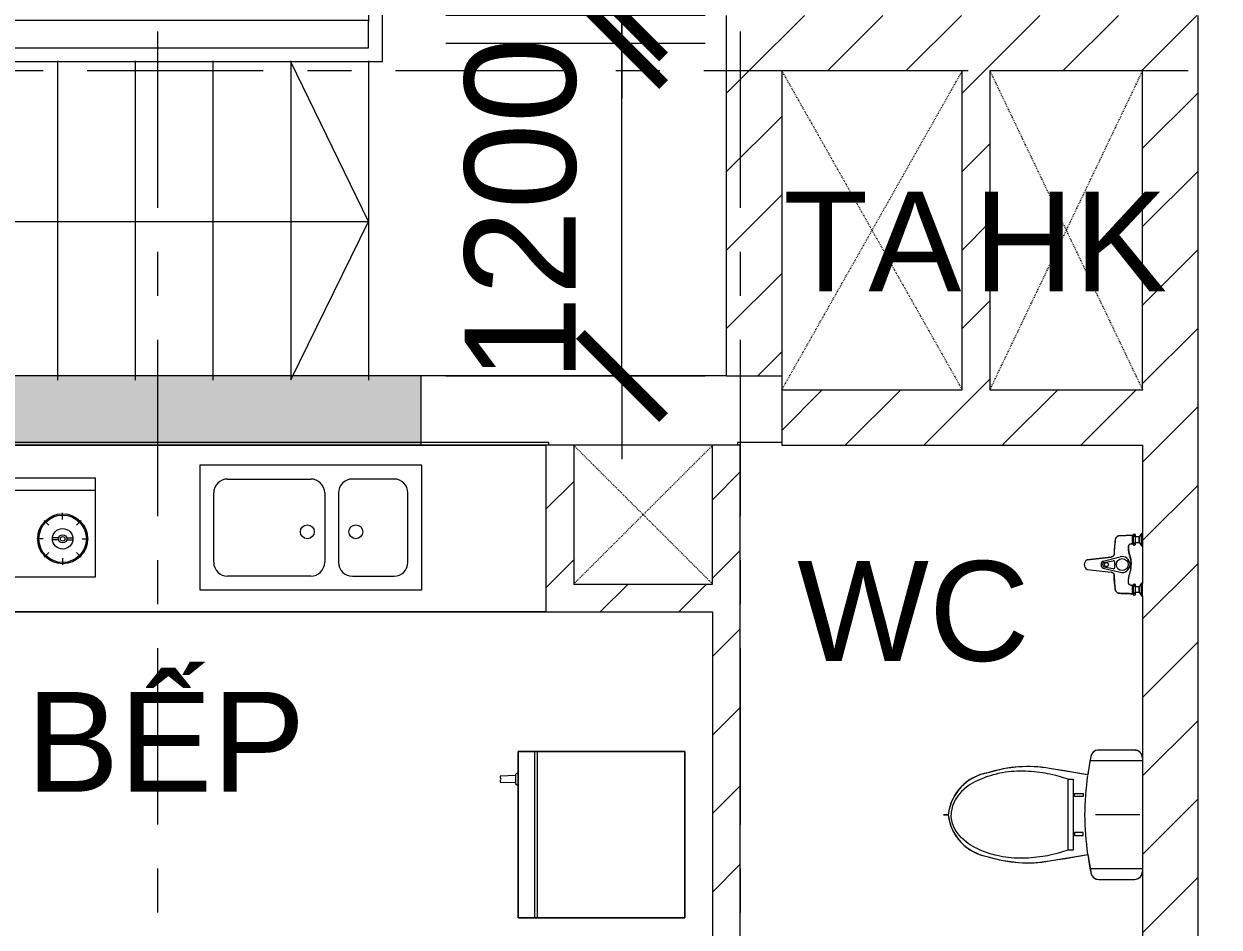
# Model space of a CAD drawing. Header units: millimetres. Extents: x -20144 to 117103, y -11426 to 48263.
# Drawn here: x 25469 to 29776, y 14813 to 18069 of the extents above; entities that cross this region are included whole.
import ezdxf

# ---------------------------------------------------------------- set-up
doc = ezdxf.new("R2010")
doc.units = ezdxf.units.MM
for name, pattern in [('Dash', [6.35, 3.175, -3.175]), ('Dash_2_', [6.35, 3.175, -3.175]), ('Grid Line', [22.225, 12.7, -3.175, 3.175, -3.175])]:
    doc.linetypes.add(name, pattern=pattern)
for name, color, linetype, lineweight in [('A-DETL-GENF', 31, 'Continuous', 5), ('A-DETL-GENF-HDLN', 161, 'Dash_2_', 5), ('CHU', 181, 'Continuous', 5), ('DIM', 1, 'Continuous', 5), ('HATCH-TUONG', 152, 'Continuous', 9), ('NET-CAT', 3, 'Continuous', 9), ('NET-THAY', 2, 'Continuous', 15), ('THIET BI', 44, 'Continuous', 5), ('THIET-BI', 44, 'Continuous', 5), ('TRUC', 225, 'Continuous', 5)]:
    doc.layers.add(name, color=color, linetype=linetype, lineweight=lineweight)
doc.styles.add('Arial_4', font='arial.ttf', dxfattribs={"height": 360})
doc.styles.add('TA1', font='arial.ttf')
doc.dimstyles.new('D_200_KTx2', dxfattribs={"dimtxt": 400, "dimasz": 300, "dimexe": 300, "dimexo": 300, "dimgap": 160, "dimtad": 1, "dimdec": 0, "dimzin": 9, "dimtxsty": 'TA1', "dimblk": 'ARCHTICK', "dimcen": 1, "dimdle": 300, "dimclrd": 256, "dimclre": 256, "dimclrt": 7, "dimadec": 0, "dimazin": 0, "dimtfac": 1, "dimtdec": 0, "dimtix": 1, "dimtmove": 1, "dimatfit": 3, "dimldrblk": 'ARCHTICK', "dimfxl": 1, "dimtolj": 1, "dimtzin": 0, "dimlwd": -1, "dimlwe": -1, "dimarcsym": 0})
pattern_1 = [(45, (0, 0), (-141.4214, 141.4214), [])]

# ---------------------------------------------------------------- blocks, each defined once
blk = doc.blocks.new('A$C52CD303B')
at = {"layer": 'NET-CAT'}
h = blk.add_hatch(color=256, dxfattribs=at)
h.dxf.hatch_style = 1
h.paths.add_polyline_path([(5450, 10650), (5200, 10650), (5200, 9650), (5450, 9650)], flags=17)
h.paths.add_polyline_path([(5450, 12850), (5200, 12850), (5200, 11850), (5450, 11850)], flags=17)
h.paths.add_polyline_path([(5450, 8450), (5200, 8450), (5200, 7450), (5450, 7450)], flags=17)
h.paths.add_polyline_path([(5450, 6250), (5200, 6250), (5200, 5800), (3000, 5800), (3000, 14500), (5200, 14500), (5200, 14050), (5450, 14050), (5450, 14750), (2750, 14750), (2750, 7850), (2350, 7850), (2350, 7600), (2750, 7600), (2750, 5800), (950, 5800), (950, 7600), (1350, 7600), (1350, 7850), (700, 7850), (700, 5800), (0, 5800), (0, 0), (4150, 0), (4150, 250), (250, 250), (250, 2750), (5450, 2750), (5450, 3000), (3200, 3000), (3200, 3875), (2950, 3875), (2950, 3000), (250, 3000), (250, 5550), (2950, 5550), (2950, 5075), (3200, 5075), (3200, 5550), (5450, 5550)])
blk.add_lwpolyline([(0, 5800), (0, 0), (4150, 0), (4150, 250), (250, 250), (250, 2750), (5450, 2750), (5450, 3000), (3200, 3000), (3200, 3875), (2950, 3875), (2950, 3000), (250, 3000), (250, 5550), (2950, 5550), (2950, 5075), (3200, 5075), (3200, 5550), (5450, 5550), (5450, 6250)], dxfattribs=at)
blk = doc.blocks.new('ALC1807-ASCENT PLAZA-KET CAU 1_rvt-1-MẶT BẰNG TẦNG 5 ĐẾN TẦNG 22')
blk.add_blockref('A$C52CD303B', (22750.5, 16549.9))
blk = doc.blocks.new('THANG  BO 6 - THANG  BO 6-373596-MẶT BẰNG TẦNG 5 ĐẾN TẦNG 22')
at = {"layer": 'A-DETL-GENF'}
for p, q in [((1480, 2516.4), (1200, 1945.5)), ((0, 3), (0, 2495.2)), ((0, 0), (0, 2492.3)), ((1200, 2491.8), (1200, -8.2)), ((1480, 2491.8), (1480, 1342)), ((1760, 2491.8), (1760, 2103)), ((1760.1, 2103.1), (1760.1, 2491.9)), ((1760.1, 2491.9), (1760.1, 2103.1)), ((2040, 2491.8), (2040, 1501)), ((2320, 2491.8), (2320, 1342)), ((2600, 2491.8), (2600, 1342)), ((2880, 2491.8), (2880, 1342)), ((3160, 2491.8), (3160, 1342)), ((3440, 2491.8), (3440, 1337.9)), ((3720, 2491.8), (3720, 1287.9)), ((1749.9, 1945.5), (575.1, 1945.5)), ((575.1, 1945.5), (575.1, 1342)), ((1200, 1945.5), (1480, 1370.3)), ((3720, 1945.5), (1835.7, 1945.5)), ((1835.8, 1945.6), (3720, 1945.6)), ((3720, 1945.6), (1835.8, 1945.6)), ((1760, 1918.5), (1760, 1342)), ((1150, 1142), (1150, 1342)), ((1150, 1342), (3769.7, 1342)), ((3769.7, 1342), (3769.7, 1142)), ((1199.9, 1192), (1199.9, 1292.1)), ((1199.9, 1292.1), (3719.8, 1292.1)), ((3719.8, 1292.1), (3719.8, 1192)), ((3719.8, 1192), (1199.9, 1192)), ((575.1, 1142), (575.1, 567)), ((3769.7, 1142), (1150, 1142)), ((1480, 1142), (1480, -8.2)), ((1760, 1142), (1760, -8.2)), ((2040, 1142), (2040, -8.2)), ((2320, 1142), (2320, -8.2)), ((2600, 1145.6), (2600, -4.7)), ((2880, 1145.6), (2880, -4.7)), ((3160, 1145.6), (3160, -4.7)), ((3440, 1145.6), (3440, -3.9)), ((3720, 567), (3440, 1142.3)), ((3720, 1145.6), (3720, -4.7)), ((575.1, 567), (3720, 567)), ((3440, -3.9), (3720, 567))]:
    blk.add_line(p, q, dxfattribs=at)
for centre in [(3720, 1945.5), (3720.1, 1945.6), (3720.1, 1945.6)]:
    blk.add_circle(centre, 100, dxfattribs=at)
blk = doc.blocks.new('_ArchTick')
at = {"color": 0, "const_width": 0.15}
blk.add_lwpolyline([(-0.5, -0.5), (0.5, 0.5)], dxfattribs=at)
blk = doc.blocks.new('*D618')
at = {"layer": 'Defpoints', "color": 0, "transparency": 16777216}
for p in [(26689.1, 18000.1), (27624.4, 18000.1), (26689.1, 16799.9)]:
    blk.add_point(p, dxfattribs=at)
at = {"layer": 'DIM', "transparency": 16777216}
for p, q in [((27624.4, 18000.1), (27624.4, 18300.1)), ((26989.1, 18000.1), (27924.4, 18000.1)), ((27624.4, 16799.9), (27624.4, 18000.1)), ((26989.1, 16799.9), (27924.4, 16799.9)), ((27624.4, 16799.9), (27624.4, 16499.9))]:
    blk.add_line(p, q, dxfattribs=at)
at = {"layer": 'DIM', "transparency": 16777216, "xscale": 300, "yscale": 300, "zscale": 300}
for p, rotation in [((27624.4, 18000.1), 270), ((27624.4, 16799.9), 90)]:
    blk.add_blockref('_ArchTick', p, dxfattribs=dict(at, rotation=rotation))
at = {"layer": 'DIM', "color": 7, "transparency": 16777216, "insert": (27260.2, 17400), "char_height": 400, "attachment_point": 5, "rotation": 90, "style": 'TA1'}
blk.add_mtext('\\A1;1200', dxfattribs=at)
blk = doc.blocks.new('*D619')
at = {"layer": 'Defpoints', "color": 0, "transparency": 16777216}
for p in [(26689.1, 19299.9), (27624.4, 19299.9), (26689.1, 18100.3)]:
    blk.add_point(p, dxfattribs=at)
at = {"layer": 'DIM', "transparency": 16777216}
for p, q in [((27624.4, 19299.9), (27624.4, 19599.9)), ((26989.1, 19299.9), (27924.4, 19299.9)), ((27624.4, 18100.3), (27624.4, 19299.9)), ((26989.1, 18100.3), (27924.4, 18100.3)), ((27624.4, 18100.3), (27624.4, 17800.3))]:
    blk.add_line(p, q, dxfattribs=at)
at = {"layer": 'DIM', "transparency": 16777216, "xscale": 300, "yscale": 300, "zscale": 300}
for p, rotation in [((27624.4, 19299.9), 270), ((27624.4, 18100.3), 90)]:
    blk.add_blockref('_ArchTick', p, dxfattribs=dict(at, rotation=rotation))
at = {"layer": 'DIM', "color": 7, "transparency": 16777216, "insert": (27260.2, 18700.1), "char_height": 400, "attachment_point": 5, "rotation": 90, "style": 'TA1'}
blk.add_mtext('\\A1;1200', dxfattribs=at)
blk = doc.blocks.new('X-TU LANH - X-TU LANH-5815-MẶT BẰNG TẦNG 5 ĐẾN TẦNG 22')
at = {"layer": 'THIET BI', "lineweight": 9}
for p, q in [((300, 0), (-300, 0)), ((-300, 0), (-300, -600)), ((-300, -600), (-300, 0)), ((-300, 0), (300, 0)), ((300, -600), (300, 0)), ((300, 0), (300, -600)), ((300, -530), (-300, -530)), ((300, -540), (-300, -540)), ((-300, -600), (300, -600)), ((300, -600), (-300, -600)), ((-222.5, -600), (-217.5, -610)), ((-182.5, -610), (-177.5, -600)), ((-217.5, -610), (-182.5, -610)), ((-212.5, -610), (-210.5, -665)), ((-189.5, -665), (-187.5, -610)), ((-210.5, -665), (-205.2, -665)), ((-194.8, -665), (-189.5, -665))]:
    blk.add_line(p, q, dxfattribs=at)
blk.add_arc((-200, -667.2), 5.66, 22.4018, 157.5982, dxfattribs=at)
blk = doc.blocks.new('X-XI - X-XI-V10-MẶT BẰNG TẦNG 5 ĐẾN TẦNG 22')
at = {"layer": 'THIET-BI', "lineweight": 9}
for p, q in [((194.6, 0), (194.6, -186.1)), ((215, -2.1), (204.3, 0)), ((-230.6, -16.8), (-233.2, -33.2)), ((-233.2, -29), (-233.2, -157.9)), ((-233.2, -29), (-233.2, -157.9)), ((-233.2, -33.2), (-233.2, -45)), ((-227.9, -12.2), (-230.6, -16.8)), ((-222, -6.1), (-227.9, -12.2)), ((-212.4, -1.2), (-222, -6.1)), ((-204.3, 0), (-212.4, -1.2)), ((-194.6, 0), (-194.6, -185.7)), ((0, -9.4), (0, -169.7)), ((219.3, -4.2), (215, -2.1)), ((224.8, -8.5), (219.3, -4.2)), ((227.7, -12), (224.8, -8.5)), ((231.6, -19.3), (227.7, -12)), ((233.2, -29), (231.6, -19.3)), ((233.2, -157.9), (233.2, -29)), ((233.2, -157.9), (233.2, -29)), ((233.2, -157.9), (233.2, -29)), ((-233.2, -45), (-233.2, -157.9)), ((-233.2, -157.9), (-232.9, -162.1)), ((-232.9, -162.1), (-231, -169.1)), ((-231, -169.1), (-228, -174.5)), ((226.5, -176.5), (231.9, -166.7)), ((231.9, -166.7), (233.2, -157.9)), ((-228, -174.5), (-224.2, -178.9)), ((-224.2, -178.9), (-216.9, -183.9)), ((-216.9, -183.9), (-209.4, -186.4)), ((-209.4, -186.4), (-202.4, -187.7)), ((-202.4, -187.7), (-192, -189.7)), ((-192, -189.7), (-184.2, -191.1)), ((-184.2, -191.1), (-168, -193.8)), ((-168, -193.8), (-149.9, -196.6)), ((-143.8, -197.5), (-166.7, -335.2)), ((-143.8, -197.5), (-166.7, -335.2)), ((-149.9, -196.6), (-143.8, -197.5)), ((-143.8, -197.5), (-147.8, -221.1)), ((-76.6, -213.5), (-66.1, -213.5)), ((-76.6, -245), (-76.6, -213.5)), ((-66.1, -213.5), (-66.1, -245)), ((64, -213.5), (64, -245)), ((74.4, -213.5), (64, -213.5)), ((74.4, -245), (74.4, -213.5)), ((143.8, -197.5), (212.9, -185.5)), ((166.7, -335.2), (143.8, -197.5)), ((166.7, -335.2), (143.8, -197.5)), ((146.9, -216.1), (143.8, -197.5)), ((212.9, -185.5), (220.8, -181.7)), ((220.8, -181.7), (226.5, -176.5)), ((-147.8, -221.1), (-155.3, -266.3)), ((-127.7, -249.9), (127.7, -249.9)), ((-127.7, -267.8), (-127.7, -249.9)), ((-66.1, -245), (-76.6, -245)), ((64, -245), (74.4, -245)), ((127.7, -249.9), (127.7, -267.8)), ((151.8, -245.3), (146.9, -216.1)), ((157.2, -277.8), (151.8, -245.3)), ((-157.7, -280.9), (-161.5, -303.8)), ((-155.3, -266.3), (-157.7, -280.9)), ((-8.6, -267.8), (-127.7, -267.8)), ((127.7, -267.8), (-8.6, -267.8)), ((161.7, -304.9), (157.2, -277.8)), ((-164.6, -322), (-168.9, -349)), ((-161.5, -303.8), (-164.6, -322)), ((166.7, -335.2), (161.7, -304.9)), ((171.6, -371), (166.7, -335.2)), ((-172.5, -383), (-173.5, -402.2)), ((-171, -365.1), (-172.5, -383)), ((-168.9, -349), (-171, -365.1)), ((173.2, -395.8), (171.6, -371)), ((-173.5, -402.2), (-173.1, -436.1)), ((172.5, -446.5), (173.5, -426.5)), ((173.5, -426.5), (173.2, -395.8)), ((-173.1, -436.1), (-172.5, -446.5)), ((-172.5, -446.5), (-169.6, -474.8)), ((165.2, -502.3), (172.5, -446.5)), ((-169.6, -474.8), (-166.5, -495.3)), ((-166.5, -495.3), (-161.1, -520.9)), ((161.7, -518.5), (165.2, -502.3)), ((-161.1, -520.9), (-151.4, -555.9)), ((-151.4, -555.9), (-143.5, -587)), ((145.5, -581), (151.4, -555.9)), ((151.4, -555.9), (155.1, -543.7)), ((155.1, -543.7), (161.7, -518.5)), ((-143.5, -587), (-131.8, -612.8)), ((131.6, -613.2), (145.5, -581)), ((-131.8, -612.8), (-121.7, -628.9)), ((-121.7, -628.9), (-100.2, -653.8)), ((100.2, -653.8), (114.1, -638.9)), ((114.1, -638.9), (131.6, -613.2)), ((-100.2, -653.8), (-87.5, -664.8)), ((-87.5, -664.8), (-69.9, -676.9)), ((-69.9, -676.9), (-49.6, -687.2)), ((-49.6, -687.2), (-19.9, -696.9)), ((34.6, -692.9), (60.8, -681.9)), ((60.8, -681.9), (86, -665.9)), ((86, -665.9), (100.2, -653.8)), ((-19.9, -696.9), (0, -700.2)), ((0, -700.2), (34.6, -692.9)), ((0, -700.2), (0, -702.7)), ((0, -712.5), (0, -700.2)), ((0, -700.3), (0, -710.2)), ((0, -702.7), (0, -715.9)), ((0, -710.2), (0, -716.9)), ((0, -717.2), (0, -712.5)), ((0, -716.9), (0, -717.2))]:
    blk.add_line(p, q, dxfattribs=at)
for centre, radius, start, end in [((204.3, -29), 29, 360, 90), ((204.3, -29), 29, 0, 90), ((-204.3, -29), 29, 90, 180), ((-204.3, -29), 29, 90, 180), ((-204.3, -157.9), 29, 180, 259.8599), ((-204.3, -157.9), 29, 180, 259.8599), ((204.3, -157.9), 29, 280.1401, 360), ((204.3, -157.9), 29, 280.1401, 0), ((18.1, 960), 1168.8, 258.7762, 262.0348), ((18.1, 960), 1168.8, 258.7762, 262.0348), ((18.1, 960), 1168.8, 262.1447, 269.1633), ((-16, 957.7), 1166.4, 270.8375, 277.7683), ((-18.1, 960), 1168.8, 277.9652, 281.2238), ((-18.1, 960), 1168.8, 277.9652, 281.2238), ((287.1, -414.4), 460.7, 170.0941, 197.8856), ((287.1, -414.4), 460.7, 170.0941, 197.8856), ((-287.1, -414.4), 460.7, 342.1144, 9.9059), ((-287.1, -414.4), 460.7, 342.1144, 9.9059), ((18.2, -529.6), 171.6, 188.8267, 263.9098), ((18.2, -529.6), 171.6, 188.8267, 263.9098), ((-18.2, -529.6), 171.6, 276.0902, 351.1733), ((-18.2, -529.6), 171.6, 276.0902, 351.1733)]:
    blk.add_arc(centre, radius, start, end, dxfattribs=at)
for points in [[(-127.7, -267.8), (-143.4, -315.6), (-152.2, -364.8), (-160.3, -442.2), (-151, -516.8), (-129.6, -585.3), (-93.5, -652), (-37.5, -689.3), (-2.9, -689.4), (0, -689.4)], [(127.7, -267.8), (143.4, -315.6), (152.2, -364.8), (160.3, -442.2), (151, -516.8), (129.6, -585.3), (93.5, -652), (37.5, -689.3), (2.9, -689.4), (0, -689.4)]]:
    blk.add_open_spline(points, degree=3, knots=[12.724379, 12.724379, 12.724379, 12.724379, 75.096459, 151.912755, 228.70098, 282.501534, 351.034079, 439.49288, 447.51098, 447.51098, 447.51098, 447.51098], dxfattribs=at)
blk = doc.blocks.new('X-SEN - X-SEN-5806-MẶT BẰNG TẦNG 5 ĐẾN TẦNG 22')
at = {"layer": 'THIET-BI', "lineweight": 9}
for p, q in [((-67.5, 0), (-112.5, 0)), ((-112.5, 0), (-112.5, -3.8)), ((-112.5, 0), (-67.5, 0)), ((-112.5, -3.8), (-112.5, 0)), ((-67.5, -3.8), (-67.5, 0)), ((-67.5, 0), (-67.5, -3.8)), ((112.5, 0), (67.5, 0)), ((67.5, 0), (67.5, -3.8)), ((67.5, 0), (67.5, -3.8)), ((112.5, 0), (67.5, 0)), ((112.5, -3.8), (112.5, 0)), ((112.5, -3.8), (112.5, 0)), ((-112.5, -3.8), (-99.9, -12.6)), ((-67.5, -3.8), (-112.5, -3.8)), ((-112.5, -3.8), (-99.9, -12.6)), ((-99.9, -25.3), (-107.2, -25.3)), ((-72.8, -25.3), (-107.2, -25.3)), ((-107.2, -34.3), (-105.1, -34.3)), ((-107.2, -34.3), (-72.8, -34.3)), ((-105.1, -34.3), (-105.1, -37.2)), ((-105.1, -34.3), (-105.1, -37.2)), ((-74.9, -34.3), (-105.1, -34.3)), ((-105.1, -37.2), (-74.9, -37.2)), ((-99.9, -12.6), (-99.9, -25.3)), ((-99.9, -12.6), (-80.1, -12.6)), ((-80.1, -12.6), (-99.9, -12.6)), ((-99.9, -12.6), (-99.9, -25.3)), ((-80.1, -12.6), (-67.5, -3.8)), ((-80.1, -12.6), (-67.5, -3.8)), ((-80.1, -25.3), (-80.1, -12.6)), ((-80.1, -25.3), (-80.1, -12.6)), ((-72.8, -25.3), (-80.1, -25.3)), ((-74.9, -37.2), (-74.9, -34.3)), ((-74.9, -34.3), (-72.8, -34.3)), ((-74.9, -37.2), (-74.9, -34.3)), ((67.5, -3.8), (80.1, -12.6)), ((112.5, -3.8), (67.5, -3.8)), ((67.5, -3.8), (80.1, -12.6)), ((80.1, -25.3), (72.8, -25.3)), ((107.2, -25.3), (72.8, -25.3)), ((72.8, -34.3), (74.9, -34.3)), ((72.8, -34.3), (107.2, -34.3)), ((74.9, -34.3), (74.9, -37.2)), ((74.9, -34.3), (74.9, -37.2)), ((105.1, -34.3), (74.9, -34.3)), ((74.9, -37.2), (105.1, -37.2)), ((80.1, -12.6), (80.1, -25.3)), ((99.9, -12.6), (80.1, -12.6)), ((80.1, -12.6), (99.9, -12.6)), ((99.9, -12.6), (80.1, -12.6)), ((80.1, -12.6), (80.1, -25.3)), ((99.9, -12.6), (112.5, -3.8)), ((99.9, -12.6), (112.5, -3.8)), ((99.9, -25.3), (99.9, -12.6)), ((99.9, -25.3), (99.9, -12.6)), ((107.2, -25.3), (99.9, -25.3)), ((105.1, -37.2), (105.1, -34.3)), ((105.1, -34.3), (107.2, -34.3)), ((105.1, -37.2), (105.1, -34.3)), ((-12.9, -141.7), (-27.6, -80.8)), ((12.9, -141.7), (27.6, -80.8)), ((-27.3, -113.1), (-17.5, -199.2)), ((-17.5, -199.2), (-27.3, -113.1)), ((-7.7, -139.6), (-13.8, -105.5)), ((7.7, -139.6), (13.8, -105.5)), ((17.5, -199.2), (27.3, -113.1)), ((17.5, -199.2), (27.3, -113.1))]:
    blk.add_line(p, q, dxfattribs=at)
for centre, radius in [((0, -73.2), 21.5), ((0, -130.1), 7.2)]:
    blk.add_circle(centre, radius, dxfattribs=at)
for centre, radius, start, end in [((-102.9, -29.8), 6.9, 148.0246, 211.9754), ((-102.9, -29.8), 6.9, 148.0246, 211.9754), ((-107.2, -27.1), 1.8, 90, 148.0246), ((-107.2, -27.1), 1.8, 90, 148.0246), ((-107.2, -32.5), 1.8, 211.9754, 270), ((-107.2, -32.5), 1.8, 211.9754, 270), ((-112.5, -29.8), 6.9, 319.2845, 40.7155), ((-94.4, -29.8), 6.9, 139.2845, 220.7155), ((-85.4, -29.8), 6.9, 319.2845, 40.7155), ((-67.5, -29.8), 6.9, 139.2845, 220.7155), ((-72.8, -27.1), 1.8, 31.9754, 90), ((-72.8, -27.1), 1.8, 31.9754, 90), ((-72.8, -32.5), 1.8, 270, 328.0246), ((-72.8, -32.5), 1.8, 270, 328.0246), ((-77.1, -29.8), 6.9, 328.0246, 31.9754), ((-77.1, -29.8), 6.9, 328.0246, 31.9754), ((77.1, -29.8), 6.9, 148.0246, 211.9754), ((77.1, -29.8), 6.9, 148.0246, 211.9754), ((72.8, -27.1), 1.8, 90, 148.0246), ((72.8, -27.1), 1.8, 90, 148.0246), ((72.8, -32.5), 1.8, 211.9754, 270), ((72.8, -32.5), 1.8, 211.9754, 270), ((67.5, -29.8), 6.9, 319.2845, 40.7155), ((85.6, -29.8), 6.9, 139.2845, 220.7155), ((94.6, -29.8), 6.9, 319.2845, 40.7155), ((112.5, -29.8), 6.9, 139.2845, 220.7155), ((107.2, -27.1), 1.8, 31.9754, 90), ((107.2, -27.1), 1.8, 31.9754, 90), ((107.2, -32.5), 1.8, 270, 328.0246), ((107.2, -32.5), 1.8, 270, 328.0246), ((102.9, -29.8), 6.9, 328.0246, 31.9754), ((102.9, -29.8), 6.9, 328.0246, 31.9754), ((-0.4, -73.2), 28.3, 89.2517, 195.6693), ((0.4, -73.2), 28.3, 344.3307, 90.7483), ((-9.4, -104.7), 4.5, 74.0703, 190.1556), ((-0.4, -73.2), 28.3, 254.0703, 270.7483), ((0.4, -73.2), 28.3, 269.2517, 285.9297), ((9.4, -104.7), 4.5, 349.8444, 105.9297), ((0, -134.7), 14.7, 208.4144, 331.5856), ((0, -136.6), 8.24, 201.1294, 338.8706), ((0, -191), 19.3, 205.0481, 334.9519), ((0, -191), 19.3, 205.0481, 334.9519)]:
    blk.add_arc(centre, radius, start, end, dxfattribs=at)
for points, knots in [([(-105.1, -37.2), (-105.1, -39.1), (-104.9, -42.9), (-104.7, -48.5), (-104.5, -54.2), (-104.2, -61.7), (-103.9, -68.4), (-103.8, -73.6), (-103.7, -75.5), (-103.7, -76.7), (-103.6, -77.6), (-103.6, -78.6), (-103.6, -79.8), (-103.6, -81), (-103.5, -81.8), (-103.5, -82.3), (-103.5, -82.6), (-103.4, -83), (-103.4, -83.5), (-103.3, -84.3), (-103.2, -85.5), (-103.1, -86.6), (-102.8, -87.6), (-102.6, -88.2), (-102.3, -88.9), (-101.9, -89.7), (-101.3, -90.8), (-100.6, -91.7), (-100, -92.5), (-99, -93.6), (-97.8, -94.7), (-96.2, -95.8), (-95, -96.6), (-93.7, -97.2), (-92.4, -97.7), (-91.2, -98.1), (-90.3, -98.4), (-89.6, -98.5), (-88.9, -98.7), (-88, -98.8), (-86.8, -99), (-85.6, -99.1), (-84.7, -99.1), (-84, -99.2), (-83.3, -99.3), (-82.3, -99.4), (-81.2, -99.5), (-79.7, -99.6), (-77.9, -99.8), (-75.5, -100), (-72.8, -100.2), (-70, -100.5), (-66.3, -100.8), (-61.6, -101.2), (-56, -101.5), (-51.7, -101.8), (-48.8, -101.9), (-47.3, -101.9), (-46.1, -101.9), (-45.1, -102), (-44.4, -102), (-43.6, -102), (-42.6, -102), (-41.4, -102), (-40.1, -102), (-39.3, -102.1), (-38.8, -102.1), (-38.5, -102.2), (-38.1, -102.2), (-37.6, -102.3), (-36.8, -102.4), (-35.6, -102.6), (-34.3, -103), (-33.2, -103.5), (-32.5, -104), (-31.7, -104.6), (-30.5, -105.7), (-29, -107.6), (-27.9, -110.1), (-27.4, -112), (-27.3, -113.1)], [0, 0, 0, 0, 0.041667, 0.083333, 0.125, 0.166667, 0.25, 0.270833, 0.28125, 0.291667, 0.296875, 0.302083, 0.3125, 0.322917, 0.328125, 0.330729, 0.333333, 0.335938, 0.338542, 0.34375, 0.354167, 0.364583, 0.369792, 0.375, 0.380208, 0.385417, 0.395833, 0.40625, 0.411458, 0.416667, 0.4375, 0.447917, 0.458333, 0.46875, 0.479167, 0.489583, 0.494792, 0.5, 0.505208, 0.510417, 0.520833, 0.53125, 0.536458, 0.541667, 0.546875, 0.552083, 0.5625, 0.572917, 0.583333, 0.604167, 0.625, 0.645833, 0.666667, 0.708333, 0.75, 0.791667, 0.802083, 0.8125, 0.822917, 0.828125, 0.833333, 0.838542, 0.84375, 0.854167, 0.864583, 0.869792, 0.872396, 0.875, 0.877604, 0.880208, 0.885417, 0.895833, 0.90625, 0.916667, 0.921875, 0.927083, 0.9375, 0.958333, 0.979167, 1, 1, 1, 1]), ([(-105.1, -37.2), (-104.5, -52.3), (-103.9, -68.7), (-103.3, -87.5), (-99.6, -93.9), (-92.4, -98.5), (-72.6, -100.1), (-54, -102.2), (-33.9, -102), (-28.7, -107.4), (-27.8, -111), (-27.3, -113.1)], [0, 0, 0, 0, 45.441328, 49.333631, 56.110562, 66.562664, 73.682324, 114.966912, 125.570438, 129.900151, 136.284558, 136.284558, 136.284558, 136.284558]), ([(0, -41), (-2, -40.9), (-5.6, -40.9), (-10.3, -41.2), (-14.4, -41.6), (-18, -42.2), (-21.2, -42.9), (-24.2, -43.7), (-27.1, -44.6), (-30, -45.4), (-32.9, -46.3), (-35.8, -47.2), (-38.8, -47.9), (-41.8, -48.6), (-45.1, -49.2), (-48.4, -49.8), (-51.8, -50.2), (-54.8, -50.5), (-56.9, -50.7), (-58.1, -50.8), (-59, -50.9), (-59.9, -51), (-60.8, -51), (-61.7, -51), (-62.4, -51), (-63, -51), (-63.6, -51), (-64.4, -50.9), (-65.1, -50.8), (-65.7, -50.7), (-66.1, -50.6), (-66.5, -50.5), (-67.1, -50.4), (-68.1, -50.1), (-69.1, -49.6), (-70.1, -49), (-71.1, -48.3), (-72, -47.4), (-72.8, -46.6), (-73.3, -45.8), (-73.8, -45.1), (-74.1, -44.3), (-74.4, -43.5), (-74.6, -42.6), (-74.7, -41.9), (-74.8, -41.3), (-74.8, -40.9), (-74.9, -40.4), (-74.9, -39.8), (-74.9, -38.8), (-74.9, -37.9), (-74.9, -37.2)], [0, 0, 0, 0, 0.041667, 0.083333, 0.125, 0.166667, 0.208333, 0.25, 0.291667, 0.333333, 0.375, 0.416667, 0.458333, 0.5, 0.541667, 0.583333, 0.625, 0.666667, 0.6875, 0.697917, 0.708333, 0.71875, 0.729167, 0.739583, 0.75, 0.755208, 0.760417, 0.770833, 0.78125, 0.786458, 0.791667, 0.796875, 0.802083, 0.8125, 0.833333, 0.84375, 0.854167, 0.875, 0.885417, 0.895833, 0.90625, 0.916667, 0.927083, 0.9375, 0.947917, 0.953125, 0.958333, 0.963542, 0.96875, 0.979167, 1, 1, 1, 1]), ([(-74.9, -37.2), (-74.9, -39.9), (-75, -44.9), (-67.9, -51.6), (-55.3, -50.7), (-39.4, -48.7), (-24.4, -43.4), (-11.8, -40.7), (0, -41)], [0, 0, 0, 0, 8.475038, 15.961674, 29.255673, 47.963091, 70.422589, 93.837243, 93.837243, 93.837243, 93.837243]), ([(74.9, -37.2), (74.9, -37.9), (74.9, -38.8), (74.9, -39.8), (74.9, -40.4), (74.8, -40.9), (74.8, -41.3), (74.7, -41.9), (74.6, -42.6), (74.4, -43.3), (74.3, -43.9), (74.1, -44.4), (73.8, -45.1), (73.3, -45.8), (72.8, -46.6), (72, -47.4), (71.1, -48.3), (70.1, -49), (69.1, -49.6), (68.1, -50.1), (67.1, -50.4), (66.5, -50.5), (66.1, -50.6), (65.7, -50.7), (65.1, -50.8), (64.4, -50.9), (63.5, -51), (62.7, -51), (62.1, -51), (61.5, -51), (60.8, -51), (59.9, -51), (59, -50.9), (58.1, -50.8), (56.9, -50.7), (54.8, -50.5), (51.8, -50.2), (47.2, -49.6), (41.8, -48.7), (36.8, -47.4), (32.9, -46.3), (30, -45.4), (27.1, -44.6), (24.2, -43.7), (21.2, -42.9), (18, -42.2), (14.4, -41.6), (10.3, -41.2), (5.6, -40.9), (2, -40.9), (0, -41)], [0, 0, 0, 0, 0.020833, 0.03125, 0.036458, 0.041667, 0.046875, 0.052083, 0.0625, 0.072917, 0.078125, 0.083333, 0.09375, 0.104167, 0.114583, 0.125, 0.145833, 0.15625, 0.166667, 0.1875, 0.197917, 0.203125, 0.208333, 0.213542, 0.21875, 0.229167, 0.239583, 0.25, 0.255208, 0.260417, 0.270833, 0.28125, 0.291667, 0.302083, 0.3125, 0.333333, 0.375, 0.416667, 0.5, 0.583333, 0.625, 0.666667, 0.708333, 0.75, 0.791667, 0.833333, 0.875, 0.916667, 0.958333, 1, 1, 1, 1]), ([(74.9, -37.2), (74.9, -39.9), (75, -44.9), (67.9, -51.6), (55.3, -50.7), (39.4, -48.7), (24.4, -43.4), (11.8, -40.7), (0, -41)], [0, 0, 0, 0, 8.475038, 15.961674, 29.255673, 47.963091, 70.422589, 93.837243, 93.837243, 93.837243, 93.837243]), ([(27.3, -113.1), (27.4, -112), (27.9, -110.1), (29, -107.6), (30.5, -105.7), (31.7, -104.6), (32.5, -104), (33.2, -103.5), (34.3, -103), (35.6, -102.6), (36.8, -102.4), (37.6, -102.3), (38.1, -102.2), (38.5, -102.2), (38.8, -102.1), (39.3, -102.1), (40.1, -102), (41.4, -102), (42.6, -102), (43.6, -102), (44.4, -102), (45.1, -102), (46.1, -101.9), (47.3, -101.9), (48.8, -101.9), (51.7, -101.8), (57.9, -101.4), (65.3, -100.9), (72.8, -100.2), (76.9, -99.8), (79.7, -99.6), (81.2, -99.5), (82.3, -99.4), (83.3, -99.3), (84, -99.2), (84.7, -99.1), (85.6, -99.1), (86.8, -99), (88, -98.8), (88.9, -98.7), (89.6, -98.5), (90.3, -98.4), (91.2, -98.1), (92.4, -97.7), (93.7, -97.2), (95, -96.6), (96.2, -95.8), (97.8, -94.7), (99.2, -93.4), (100.4, -91.9), (101.3, -90.8), (101.9, -89.7), (102.3, -88.9), (102.6, -88.2), (102.8, -87.6), (103.1, -86.6), (103.2, -85.5), (103.3, -84.3), (103.4, -83.5), (103.4, -83), (103.5, -82.6), (103.5, -82.3), (103.5, -81.8), (103.6, -81), (103.6, -79.8), (103.6, -78.6), (103.6, -77.6), (103.7, -76.7), (103.7, -75.5), (103.8, -73.6), (103.9, -70.3), (104.1, -65.5), (104.5, -54.2), (104.8, -44.8), (105.1, -37.2)], [0, 0, 0, 0, 0.020833, 0.041667, 0.0625, 0.072917, 0.078125, 0.083333, 0.09375, 0.104167, 0.114583, 0.119792, 0.122396, 0.125, 0.127604, 0.130208, 0.135417, 0.145833, 0.15625, 0.161458, 0.166667, 0.171875, 0.177083, 0.1875, 0.197917, 0.208333, 0.25, 0.333333, 0.375, 0.416667, 0.427083, 0.4375, 0.447917, 0.453125, 0.458333, 0.463542, 0.46875, 0.479167, 0.489583, 0.494792, 0.5, 0.505208, 0.510417, 0.520833, 0.53125, 0.541667, 0.552083, 0.5625, 0.583333, 0.59375, 0.604167, 0.614583, 0.619792, 0.625, 0.630208, 0.635417, 0.645833, 0.65625, 0.661458, 0.664062, 0.666667, 0.669271, 0.671875, 0.677083, 0.6875, 0.697917, 0.703125, 0.708333, 0.71875, 0.729167, 0.75, 0.791667, 0.833333, 1, 1, 1, 1]), ([(105.1, -37.2), (104.5, -52.3), (103.9, -68.7), (103.3, -87.5), (99.6, -93.9), (92.4, -98.5), (72.6, -100.1), (54, -102.2), (33.9, -102), (28.7, -107.4), (27.8, -111), (27.3, -113.1)], [0, 0, 0, 0, 45.441328, 49.333631, 56.110562, 66.562664, 73.682324, 114.966912, 125.570438, 129.900151, 136.284558, 136.284558, 136.284558, 136.284558])]:
    blk.add_open_spline(points, degree=3, knots=knots, dxfattribs=at)
blk = doc.blocks.new('X-BEP - X-BEP-167786-MẶT BẰNG TẦNG 5 ĐẾN TẦNG 22')
at = {"layer": 'THIET BI', "lineweight": 9}
for p, q in [((2920.1, 0), (0.1, 0)), ((0.1, 0), (2920.1, 0)), ((1672.6, -71.5), (1672.6, -521.5)), ((2472.6, -71.5), (1672.6, -71.5)), ((2472.6, -521.5), (2472.6, -71.5)), ((746.1, -117.4), (1295.1, -117.4)), ((746.1, -475.7), (746.1, -117.4)), ((1295.1, -117.4), (1295.1, -475.7)), ((1772.6, -121.5), (2072.6, -121.5)), ((2372.6, -121.5), (2222.6, -121.5)), ((1295.1, -162.4), (746.1, -162.4)), ((1722.6, -421.5), (1722.6, -171.5)), ((2122.6, -171.5), (2122.6, -421.5)), ((2172.6, -171.5), (2172.6, -421.5)), ((2422.6, -421.5), (2422.6, -171.5)), ((862.9, -266.8), (862.9, -243.3)), ((1178.3, -266.8), (1178.3, -243.3)), ((813.2, -287.3), (796.7, -270.7)), ((912.5, -287.3), (929, -270.7)), ((1128.7, -287.3), (1112.1, -270.7)), ((1227.9, -287.3), (1244.5, -270.7)), ((792.7, -336.9), (769.3, -336.9)), ((848.7, -332.9), (826.2, -332.9)), ((848.7, -341), (826.2, -341)), ((877, -332.9), (899.5, -332.9)), ((877, -341), (899.5, -341)), ((933, -336.9), (956.5, -336.9)), ((1108.1, -336.9), (1084.7, -336.9)), ((1164.2, -332.9), (1141.7, -332.9)), ((1164.2, -341), (1141.7, -341)), ((1192.4, -332.9), (1215, -332.9)), ((1192.4, -341), (1215, -341)), ((1248.5, -336.9), (1271.9, -336.9)), ((813.2, -386.6), (796.7, -403.1)), ((912.5, -386.6), (929, -403.1)), ((1128.7, -386.6), (1112.1, -403.1)), ((1227.9, -386.6), (1244.5, -403.1)), ((862.9, -407.1), (862.9, -430.5)), ((1178.3, -407.1), (1178.3, -430.5)), ((2072.6, -471.5), (1772.6, -471.5)), ((2222.6, -471.5), (2372.6, -471.5)), ((1295.1, -475.7), (746.1, -475.7)), ((1672.6, -521.5), (2472.6, -521.5)), ((0.1, -600), (2920.1, -600)), ((2920.1, -600), (0.1, -600))]:
    blk.add_line(p, q, dxfattribs=at)
for centre, radius in [((862.9, -336.9), 90), ((862.9, -336.9), 85.5), ((1178.3, -336.9), 90), ((1178.3, -336.9), 85.5), ((862.9, -336.9), 36.9), ((1178.3, -336.9), 36.9), ((2060.1, -311.5), 25), ((2235.1, -311.5), 25), ((862.9, -336.9), 14.7), ((862.9, -336.9), 8.24), ((1178.3, -336.9), 14.7), ((1178.3, -336.9), 8.24)]:
    blk.add_circle(centre, radius, dxfattribs=at)
for centre, start, end in [((1772.6, -171.5), 90, 180), ((2072.6, -171.5), 360, 90), ((2222.6, -171.5), 90, 180), ((2372.6, -171.5), 0, 90), ((1772.6, -421.5), 180, 270), ((2072.6, -421.5), 270, 0), ((2222.6, -421.5), 180, 270), ((2372.6, -421.5), 270, 0)]:
    blk.add_arc(centre, 50, start, end, dxfattribs=at)
blk = doc.blocks.new('Family1 - Family1-190250-MẶT BẰNG TẦNG 5 ĐẾN TẦNG 22')
at = {"layer": 'A-DETL-GENF', "lineweight": 9}
for p, q in [((500, 500), (0, 500)), ((0, 500), (0, 0)), ((500, 0), (500, 500)), ((0, 0), (500, 0))]:
    blk.add_line(p, q, dxfattribs=at)
at = {"layer": 'A-DETL-GENF-HDLN', "linetype": 'Dash', "lineweight": 9}
for p, q in [((0, 500), (500, 0.8)), ((0, 0), (500, 499.2))]:
    blk.add_line(p, q, dxfattribs=at)
blk = doc.blocks.new('Family1 - Family1-190260-MẶT BẰNG TẦNG 5 ĐẾN TẦNG 22')
at = {"layer": 'A-DETL-GENF', "lineweight": 9}
for p, q in [((650, 1150), (0, 1150)), ((0, 1150), (0, 0)), ((650, 0), (650, 1150)), ((0, 0), (650, 0))]:
    blk.add_line(p, q, dxfattribs=at)
at = {"layer": 'A-DETL-GENF-HDLN', "linetype": 'Dash', "lineweight": 9}
for p, q in [((0, 1150), (650, 0.8)), ((0, 0), (650, 1149.2))]:
    blk.add_line(p, q, dxfattribs=at)
blk = doc.blocks.new('Family1 - Family1-190261-MẶT BẰNG TẦNG 5 ĐẾN TẦNG 22')
at = {"layer": 'A-DETL-GENF', "lineweight": 9}
for p, q in [((550, 1150), (0, 1150)), ((0, 1150), (0, 0)), ((550, 0), (550, 1150)), ((0, 0), (550, 0))]:
    blk.add_line(p, q, dxfattribs=at)
at = {"layer": 'A-DETL-GENF-HDLN', "linetype": 'Dash', "lineweight": 9}
for p, q in [((0, 1150), (550, 0.8)), ((0, 0), (550, 1149.2))]:
    blk.add_line(p, q, dxfattribs=at)

msp = doc.modelspace()

# ---------------------------------------------------------------- hatches: boundary and pattern name
at = {"layer": 'HATCH-TUONG'}
h = msp.add_hatch(dxfattribs=at)
h.set_pattern_fill('FP_2', color=256, style=0, pattern_type=2)
h.set_pattern_definition(pattern_1)
h.paths.add_polyline_path([(29700.5, 17899.9), (29700.5, 18099.9), (28000.5, 18099.9), (28000.5, 17899.9), (29500.5, 17899.9)], flags=0)
h = msp.add_hatch(dxfattribs=at)
h.set_pattern_fill('FP_2', color=256, style=0, pattern_type=2)
h.set_pattern_definition(pattern_1)
h.paths.add_polyline_path([(28200.5, 16799.9), (28200.5, 17899.9), (28000.5, 17899.9), (28000.5, 16799.9), (28190.5, 16799.9)], flags=0)
h = msp.add_hatch(dxfattribs=at)
h.set_pattern_fill('FP_2', color=256, style=0, pattern_type=2)
h.set_pattern_definition(pattern_1)
h.paths.add_polyline_path([(28950.5, 16749.9), (28950.5, 17899.9), (28850.5, 17899.9), (28850.5, 16749.9)], flags=0)
h = msp.add_hatch(dxfattribs=at)
h.set_pattern_fill('FP_2', color=256, style=0, pattern_type=2)
h.set_pattern_definition(pattern_1)
h.paths.add_polyline_path([(29700.5, 16749.9), (29700.5, 17899.9), (29500.5, 17899.9), (29500.5, 16749.9)], flags=0)
h = msp.add_hatch(dxfattribs=at)
h.set_pattern_fill('FP_2', color=256, style=0, pattern_type=2)
h.set_pattern_definition(pattern_1)
h.paths.add_polyline_path([(29500.5, 16549.9), (29500.5, 16749.9), (28200.5, 16749.9), (28200.5, 16549.9), (29073.1, 16549.9)], flags=0)
h = msp.add_hatch(dxfattribs=at)
h.set_pattern_fill('FP_2', color=256, style=0, pattern_type=2)
h.set_pattern_definition(pattern_1)
h.paths.add_polyline_path([(29500.5, 11299.9), (29700.5, 11299.9), (29700.5, 11939.9), (29500.5, 11939.9), (29500.5, 11499.9)], flags=0)
h.paths.add_polyline_path([(29500.5, 13139.9), (29700.5, 13139.9), (29700.5, 16749.9), (29500.5, 16749.9), (29500.5, 13364.4)], flags=0)
h = msp.add_hatch(dxfattribs=at)
h.set_pattern_fill('FP_2', color=256, style=0, pattern_type=2)
h.set_pattern_definition(pattern_1)
h.paths.add_polyline_path([(27450.5, 16049.9), (27450.5, 16549.9), (27350.5, 16549.9), (27350.5, 16049.9)], flags=0)
h = msp.add_hatch(dxfattribs=at)
h.set_pattern_fill('FP_2', color=256, style=0, pattern_type=2)
h.set_pattern_definition(pattern_1)
h.paths.add_polyline_path([(28050.5, 16049.9), (28050.5, 16549.9), (27950.5, 16549.9), (27950.5, 16049.9)], flags=0)
h = msp.add_hatch(dxfattribs=at)
h.set_pattern_fill('FP_2', color=256, style=0, pattern_type=2)
h.set_pattern_definition(pattern_1)
h.paths.add_polyline_path([(27450.5, 15949.9), (28050.5, 15949.9), (28050.5, 16049.9), (27350.5, 16049.9), (27350.5, 15949.9)], flags=0)
h = msp.add_hatch(dxfattribs=at)
h.set_pattern_fill('FP_2', color=256, style=0, pattern_type=2)
h.set_pattern_definition(pattern_1)
h.paths.add_polyline_path([(28050.5, 14549.9), (28050.5, 15949.9), (27950.5, 15949.9), (27950.5, 14549.9)], flags=0)

# ---------------------------------------------------------------- linework, layer by layer
at = {"layer": 'NET-CAT'}
for p, q in [((28000.5, 18099.9), (28000.5, 17899.9)), ((29700.5, 17899.9), (29700.5, 18099.9)), ((28000.5, 17899.9), (28000.5, 16799.9)), ((29700.5, 16749.9), (29700.5, 17899.9)), ((28000.5, 16799.9), (23000.5, 16799.9)), ((28000.5, 16799.9), (28200.5, 16799.9)), ((28200.5, 16749.9), (28200.5, 16549.9)), ((29700.5, 13139.9), (29700.5, 16749.9)), ((27450.5, 16549.9), (27350.5, 16549.9)), ((27350.5, 16549.9), (27350.5, 16049.9)), ((28050.5, 16549.9), (27950.5, 16549.9)), ((28050.5, 16049.9), (28050.5, 16549.9)), ((28200.5, 16549.9), (29500.5, 16549.9)), ((29500.5, 16549.9), (29500.5, 16232.5)), ((29500.5, 16187.5), (29500.5, 16052.4)), ((27350.5, 16049.9), (27350.5, 15949.9)), ((28050.5, 15949.9), (28050.5, 16049.9)), ((29500.5, 16007.5), (29500.5, 13559.9)), ((27350.5, 15949.9), (27950.5, 15949.9)), ((27950.5, 15949.9), (27950.5, 14649.9)), ((28050.5, 14549.9), (28050.5, 15949.9))]:
    msp.add_line(p, q, dxfattribs=at)
at = {"layer": 'NET-THAY', "lineweight": 9}
for p, q in [((27360.5, 16559.9), (24420.5, 16559.9)), ((27360.5, 16549.9), (27360.5, 16559.9)), ((28200.5, 16559.9), (28040.5, 16559.9)), ((28040.5, 16559.9), (28040.5, 16549.9))]:
    msp.add_line(p, q, dxfattribs=at)
at = {"layer": 'TRUC', "linetype": 'Grid Line', "ltscale": 50}
for p, q in [((25950.5, 43599.9), (25950.5, -4500.1)), ((28050.5, 43599.9), (28050.5, -7167.6)), ((43000.5, 17899.9), (-14407, 17899.9))]:
    msp.add_line(p, q, dxfattribs=at)

# ---------------------------------------------------------------- block references
at = {"lineweight": 5}
msp.add_blockref('ALC1807-ASCENT PLAZA-KET CAU 1_rvt-1-MẶT BẰNG TẦNG 5 ĐẾN TẦNG 22', (0, 0), dxfattribs=at)
at = {"lineweight": 9}
for name, p in [('Family1 - Family1-190260-MẶT BẰNG TẦNG 5 ĐẾN TẦNG 22', (28200.5, 16749.9)), ('Family1 - Family1-190261-MẶT BẰNG TẦNG 5 ĐẾN TẦNG 22', (28950.5, 16749.9)), ('X-BEP - X-BEP-167786-MẶT BẰNG TẦNG 5 ĐẾN TẦNG 22', (24430.4, 16549.9)), ('Family1 - Family1-190250-MẶT BẰNG TẦNG 5 ĐẾN TẦNG 22', (27450.5, 16049.9))]:
    msp.add_blockref(name, p, dxfattribs=at)
at = {"lineweight": 9, "rotation": 270}
for name, p in [('X-SEN - X-SEN-5806-MẶT BẰNG TẦNG 5 ĐẾN TẦNG 22', (29500.5, 16120)), ('X-TU LANH - X-TU LANH-5815-MẶT BẰNG TẦNG 5 ĐẾN TẦNG 22', (27850.4, 15146.7)), ('X-XI - X-XI-V10-MẶT BẰNG TẦNG 5 ĐẾN TẦNG 22', (29500.5, 15218.3))]:
    msp.add_blockref(name, p, dxfattribs=at)
at = {"layer": 'A-DETL-GENF'}
msp.add_blockref('THANG  BO 6 - THANG  BO 6-373596-MẶT BẰNG TẦNG 5 ĐẾN TẦNG 22', (22990.5, 16789.9), dxfattribs=at)

# ---------------------------------------------------------------- texts
at = {"layer": 'CHU', "color": 7, "lineweight": 30, "char_height": 360, "line_spacing_factor": 0.936439, "style": 'Arial_4'}
for s, insert, width, attachment_point in [('\\pt2540.0016,5079.9996,7620.0012,10159.9992,12700.0008,15239.9988,17780.0004,20319.9984,22860,25400.0016,27939.9996,30480.0012,33019.9992,35560.0008,38099.9988,40640.0004,43179.9984,45720,48260.0016,50799.9996,53340.0012,55879.9992,58420.0008,60959.9988,63500.0004,66039.9984,68580,71120.0016,73659.9996,76200.0012,78739.9992,81280.0008;TA', (28205, 17464.6), 654.48, 1), ('\\pt2540.0016,5079.9996,7620.0012,10159.9992,12700.0008,15239.9988,17780.0004,20319.9984,22860,25400.0016,27939.9996,30480.0012,33019.9992,35560.0008,38099.9988,40640.0004,43179.9984,45720,48260.0016,50799.9996,53340.0012,55879.9992,58420.0008,60959.9988,63500.0004,66039.9984,68580,71120.0016,73659.9996,76200.0012,78739.9992,81280.0008;HK', (28891, 17464.6), 709.02, 1), ('\\pt2540.0016,5079.9996,7620.0012,10159.9992,12700.0008,15239.9988,17780.0004,20319.9984,22860,25400.0016,27939.9996,30480.0012,33019.9992,35560.0008,38099.9988,40640.0004,43179.9984,45720,48260.0016,50799.9996,53340.0012,55879.9992,58420.0008,60959.9988,63500.0004,66039.9984,68580,71120.0016,73659.9996,76200.0012,78739.9992,81280.0008;WC', (29093.9, 16132.9), 868.6, 3), ('\\pt2540,5080,7620,10160,12700,15240,17780,20320,22860,25400,27940,30480,33020,35560,38100,40640,43180,45720,48260,50800,53340,55880,58420,60960,63500,66040,68580,71120,73660,76200,78740,81280;BẾP', (26483.1, 15661.1), 1001.92, 3)]:
    msp.add_mtext(s, dxfattribs=dict(at, insert=insert, width=width, attachment_point=attachment_point))

# ---------------------------------------------------------------- dimensions: what is measured, and where the dimension line sits
at = {"layer": 'DIM'}
for base, p1, p2, picture, middle in [((27624.4, 19299.9), (26689.1, 18100.3), (26689.1, 19299.9), '*D619', (27260.2, 18700.1)), ((27624.4, 18000.1), (26689.1, 16799.9), (26689.1, 18000.1), '*D618', (27260.2, 17400))]:
    dim = msp.add_linear_dim(base=base, p1=p1, p2=p2, angle=90, dimstyle='D_200_KTx2', dxfattribs=at)
    dim.commit()
    dim.dimension.update_dxf_attribs({"geometry": picture, "text_midpoint": middle})

doc.saveas('drawing.dxf')
